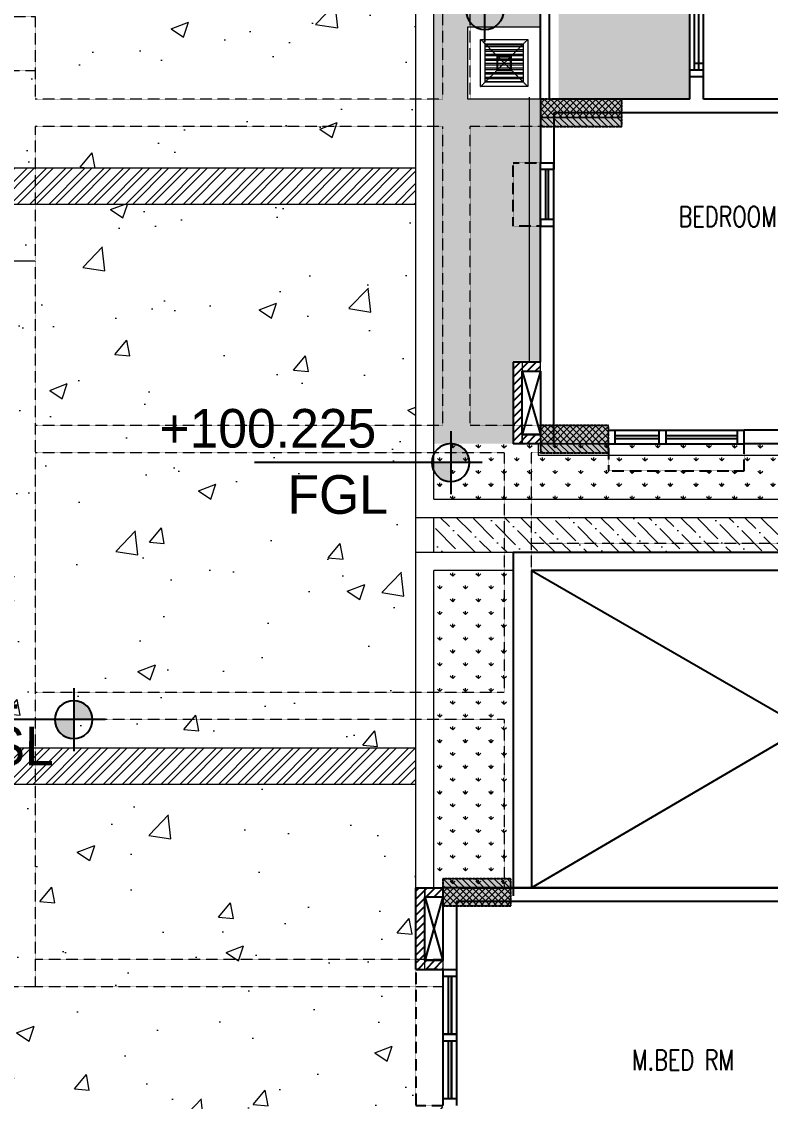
# Model space of a CAD drawing. Header units: millimetres. Extents: x 7964926 to 16080295, y -6277184 to -2986664.
# Drawn here: x 7988236 to 7996500, y -3131066 to -3119152 of the extents above; entities that cross this region are included whole.
import ezdxf

# ---------------------------------------------------------------- set-up
doc = ezdxf.new("R2010")
doc.units = ezdxf.units.MM
doc.header["$LTSCALE"] = 2000
doc.header["$MEASUREMENT"] = 0
for name, pattern in [('( Hidden )', [0.375, 0.25, -0.125]), ('1', [0, 0, 0]), ('CONTINOUS', [0]), ('DASHED2', [0.375, 0.25, -0.125]), ('HIDDEN', [0.375, 0.25, -0.125])]:
    doc.linetypes.add(name, pattern=pattern)
for name, color, linetype in [('a-bldg above', 1, 'HIDDEN'), ('a-chajja', 2, 'HIDDEN'), ('a-col', 8, 'DASHED2'), ('a-cutout', 8, 'Continuous'), ('a-door', 8, 'Continuous'), ('a-ele 1', 8, 'Continuous'), ('a-hat col', 252, 'Continuous'), ('a-hatch wall', 8, 'Continuous'), ('a-railing', 2, 'Continuous'), ('a-text m', 8, 'Continuous'), ('a-wall', 8, 'Continuous'), ('a-window', 8, 'Continuous'), ('L-FL', 7, 'Continuous')]:
    doc.layers.add(name, color=color, linetype=linetype)
for name, color, linetype, lineweight in [('Building block', 7, 'Continuous', 9), ('L - paving', 9, 'Continuous', 5), ('L-CHAMBERS', 50, 'Continuous', 5), ('L-CORECUT', 4, 'Continuous', 5), ('L-ELE 1', 24, 'Continuous', 20), ('L-ELE 2', 30, 'Continuous', 15), ('L-ELE 4', 27, 'Continuous', 9), ('L-HATCH-1', 9, 'Continuous', 5), ('L-Paver 400x400', 250, '1', 13), ('L-SHRUBS', 96, 'Continuous', 18), ('STR-Balcony', 250, 'Continuous', 15), ('STR-Column', 250, 'Continuous', 15), ('STR-Column Hatch', 250, 'Continuous', 15), ('STR-Podium Beam', 8, 'Continuous', 15), ('STR-RCC Up Stand', 250, 'Continuous', 15), ('STR-Retaining Wall', 250, 'HIDDEN', 15)]:
    doc.layers.add(name, color=color, linetype=linetype, lineweight=lineweight)
doc.styles.add('a-100 txt m', font='romans.shx', dxfattribs={"width": 0.75, "height": 300})
doc.styles.add('Century Gothic', font='GOTHIC.TTF')
doc.styles.get("Standard").update_dxf_attribs({"font": 'romans.shx', "width": 0.75})
pattern_1 = [(45, (1286095.437, 166168.526), (-44.1941738, 44.1941738), [])]
pattern_2 = [(0, (5509213.427, -3743671.92), (12.5, 25), [0, -25])]
pattern_3 = [(315, (7496047.237, -617425.35), (35.3553391, 35.3553391), []), (45, (7496047.237, -617425.35), (-35.3553391, 35.3553391), [])]
pattern_4 = [(315, (7497122.237, -608725.35), (35.3553391, 35.3553391), []), (45, (7497122.237, -608725.35), (-35.3553391, 35.3553391), [])]
pattern_5 = [(315, (7497122.237, -612325.35), (35.3553391, 35.3553391), []), (45, (7497122.237, -612325.35), (-35.3553391, 35.3553391), [])]
pattern_6 = [(315, (7605252.187, -622837.335), (35.3553391, 35.3553391), [])]
pattern_7 = [(315, (7605252.187, -626437.335), (35.3553391, 35.3553391), [])]
pattern_8 = [(315, (7604177.187, -631237.335), (35.3553391, 35.3553391), [])]
pattern_9 = [(50, (0, 0), (1972.4655, -172.56837), [206.25, -2268.75]), (355, (0, 0), (-381.56617, 2068.52837), [165, -1815]), (100.451444, (164.4, -14.4), (1590.89933, 1895.95998), [175.28553, -1928.1408]), (46.1842, (0, 550), (2934.91366, -455.178), [309.375, -3403.125]), (96.635635, (244.6, 512), (2570.32035, 2678.82615), [262.9284, -2892.2128]), (351.184164, (0, 550), (2570.3203, 2678.8262), [247.5, -2722.5]), (21, (275, 412.5), (1641.4944, -1107.20195), [206.25, -2268.75]), (326, (275, 412.5), (669.11716, 1994.1626), [165, -1815]), (71.451445, (411.8, 320.2), (2310.61154, 886.96067), [175.2855, -1928.1408]), (37.5, (0, 0), (33.4396, 915.4581), [0, -1793, 0, -1842.5, 0, -1821.875]), (7.5, (0, 0), (723.44123, 1084.63221), [0, -1050.5, 0, -1751.75, 0, -694.375]), (327.5, (-613.25, 0), (1468.0117, -62.0259), [0, -687.5, 0, -2145, 0, -2846.25]), (317.5, (-888.2, 0), (1603.76197, 275.2887), [0, -893.75, 0, -1424.5, 0, -2021.25])]
pattern_10 = [(45, (0, 0), (-106.0660172, 106.0660172), []), (45, (0, 75), (-106.0660172, 106.0660172), [])]

# ---------------------------------------------------------------- blocks, each defined once
blk = doc.blocks.new('basement - column')
at = {"layer": 'a-hat col'}
h = blk.add_hatch(color=256, dxfattribs=at)
h.dxf.hatch_style = 1
h.paths.add_polyline_path([(6775, -33949), (5875, -33949), (5875, -34249), (6775, -34249)])
h = blk.add_hatch(color=256, dxfattribs=at)
h.dxf.hatch_style = 1
h.paths.add_polyline_path([(6625, -37549), (5875, -37549), (5875, -37849), (6625, -37849)])
h = blk.add_hatch(color=256, dxfattribs=at)
h.dxf.hatch_style = 1
h.paths.add_polyline_path([(5550, -42549), (4800, -42549), (4800, -42849), (5550, -42849)])
at = {"layer": 'a-col', "linetype": 'DASHED2', "ltscale": 0.001}
for points in [[(5875, -33949), (5875, -34249), (6775, -34249), (6775, -33949)], [(5875, -37549), (5875, -37849), (6625, -37849), (6625, -37549)], [(4800, -42549), (4800, -42849), (5550, -42849), (5550, -42549)]]:
    blk.add_lwpolyline(points, close=True, dxfattribs=at)
blk = doc.blocks.new('finish lvl')
h = blk.add_hatch(color=256)
edge = h.paths.add_edge_path()
edge.add_ellipse((0.0378, 0.003), major_axis=(-0.0305, 0.0305), ratio=1, start_angle=-45, end_angle=45)
edge.add_line((-0.0053, 0.003), (0.0378, 0.003))
edge.add_line((0.0378, 0.003), (0.0378, 0.0461))
edge = h.paths.add_edge_path()
edge.add_ellipse((0.0378, 0.003), major_axis=(-0.0305, 0.0305), ratio=1, start_angle=135, end_angle=225)
edge.add_line((0.0809, 0.003), (0.0378, 0.003))
edge.add_line((0.0378, 0.003), (0.0378, -0.0401))
for p, q in [((0.0378, 0.0748), (0.0378, -0.0688)), ((-0.034, 0.003), (0.4857, 0.003))]:
    blk.add_line(p, q)
blk.add_ellipse((0.0378, 0.003), major_axis=(-0.0305, 0.0305), ratio=1, start_param=1.570796326794534, end_param=7.85398163397412)
at = {"layer": 'L-FL'}
for tag, p in [('%%P0.00', (0.1256, 0.0357)), ('FIN.LVL.', (0.1075, -0.103))]:
    blk.add_attdef(tag, p, '', height=0.08, dxfattribs=at)
blk = doc.blocks.new('sd2400')
for p, q in [((0, 150), (2400, 150)), ((75, 150), (75, 0)), ((1200, 150), (1200, 0)), ((1275, 150), (1275, 0)), ((2250, 150), (2250, 100)), ((2325, 150), (2325, 0)), ((0, 0), (2400, 0)), ((75, 100), (2325, 100)), ((75, 50), (2325, 50)), ((150, 100), (150, 0))]:
    blk.add_line(p, q)
blk = doc.blocks.new('block 1')
at = {"layer": 'a-hatch wall'}
h = blk.add_hatch(dxfattribs=at)
h.set_pattern_fill('ANSI31', color=256, scale=500)
h.set_pattern_definition(pattern_1)
h.paths.add_polyline_path([(8071544, -2886255), (8071244, -2886255), (8071244, -2887155), (8071544, -2887155), (8071544, -2887055), (8071344, -2887055), (8071344, -2886355), (8071544, -2886355)])
h = blk.add_hatch(dxfattribs=at)
h.set_pattern_fill('ANSI31', color=256, scale=500)
h.set_pattern_definition(pattern_1)
h.paths.add_polyline_path([(8070469, -2892855), (8070269, -2892855), (8070269, -2892155), (8070469, -2892155), (8070469, -2892055), (8070169, -2892055), (8070169, -2892955), (8070469, -2892955)])
at = {"layer": 'a-chajja', "ltscale": 0.005}
for points in [[(8071544, -2884755), (8071244, -2884755), (8071244, -2884055), (8071544, -2884055)], [(8072294, -2887155), (8072294, -2887455), (8073794, -2887455), (8073794, -2887155)], [(8070469, -2892955), (8070169, -2892955), (8070169, -2894455), (8070469, -2894455)]]:
    blk.add_lwpolyline(points, dxfattribs=at)
at = {"layer": 'a-cutout', "linetype": 'HIDDEN', "ltscale": 1000}
for p, q in [((8071544, -2886355), (8071344, -2887055)), ((8071344, -2886355), (8071544, -2887055)), ((8071444, -2888555), (8077169, -2891852)), ((8077419, -2888555), (8071444, -2892055)), ((8070469, -2892155), (8070269, -2892855)), ((8070269, -2892155), (8070469, -2892855))]:
    blk.add_line(p, q, dxfattribs=at)
at = {"layer": 'a-ele 1'}
for p, q in [((8077419, -2888555), (8071444, -2888555)), ((8071444, -2888555), (8071444, -2892055)), ((8077419, -2888555), (8071444, -2888555)), ((8071444, -2888555), (8071444, -2892055)), ((8070669, -2892055), (8077569, -2892055))]:
    blk.add_line(p, q, dxfattribs=at)
blk.add_lwpolyline([(8077669, -2890630), (8077669, -2888355), (8071244, -2888355), (8071244, -2892145)], dxfattribs=at)
at = {"layer": 'a-railing'}
for p, q in [((8071544, -2883355), (8071544, -2880455)), ((8071644, -2883355), (8071644, -2880455))]:
    blk.add_line(p, q, dxfattribs=at)
at = {"layer": 'a-wall'}
for p, q in [((8073194, -2883355), (8073194, -2883105)), ((8073194, -2883105), (8073344, -2883105)), ((8073344, -2883355), (8073344, -2883105)), ((8071544, -2883355), (8071544, -2884055)), ((8073194, -2883355), (8071694, -2883355)), ((8073194, -2883355), (8071694, -2883355)), ((8076344, -2883355), (8073344, -2883355)), ((8071694, -2883505), (8071694, -2884055)), ((8076344, -2883505), (8071694, -2883505)), ((8071544, -2884055), (8071694, -2884055)), ((8071544, -2884755), (8071694, -2884755)), ((8071544, -2886255), (8071544, -2884755)), ((8071694, -2887155), (8071694, -2884755)), ((8071244, -2886255), (8071244, -2887155)), ((8071544, -2886255), (8071244, -2886255)), ((8071344, -2886355), (8071544, -2886355)), ((8071344, -2887055), (8071344, -2886355)), ((8071544, -2886355), (8071544, -2887055)), ((8073794, -2887155), (8073794, -2887005)), ((8075344, -2887005), (8073794, -2887005)), ((8071694, -2887155), (8071244, -2887155)), ((8071544, -2887055), (8071344, -2887055)), ((8076119, -2887155), (8073794, -2887155)), ((8070169, -2892055), (8070469, -2892055)), ((8070469, -2892055), (8070469, -2892855)), ((8077844, -2892055), (8070469, -2892055)), ((8070619, -2892205), (8070619, -2892955)), ((8075069, -2892205), (8070619, -2892205)), ((8070169, -2892955), (8070619, -2892955)), ((8070469, -2892955), (8070469, -2892955))]:
    blk.add_line(p, q, dxfattribs=at)
for points in [[(8070169, -2892955), (8070169, -2892055)], [(8070469, -2892855), (8070269, -2892855), (8070269, -2892155), (8070469, -2892155)]]:
    blk.add_lwpolyline(points, dxfattribs=at)
at = {"layer": 'a-window'}
for p, q in [((8071544, -2884755), (8071544, -2884055)), ((8071694, -2884755), (8071694, -2884055)), ((8071604, -2884680), (8071604, -2884130)), ((8071634, -2884680), (8071634, -2884130)), ((8072294, -2887005), (8073794, -2887005)), ((8072369, -2887155), (8072369, -2887005)), ((8072856, -2887155), (8072856, -2887005)), ((8072931, -2887155), (8072931, -2887005)), ((8073719, -2887155), (8073719, -2887005)), ((8072294, -2887155), (8073794, -2887155)), ((8072369, -2887063), (8072856, -2887063)), ((8072369, -2887098), (8072856, -2887098)), ((8072931, -2887063), (8073719, -2887063)), ((8072931, -2887098), (8073719, -2887098)), ((8070469, -2892955), (8070469, -2894455)), ((8070619, -2892955), (8070619, -2894455)), ((8070469, -2893030), (8070619, -2893030)), ((8070526, -2893030), (8070526, -2893668)), ((8070561, -2893030), (8070561, -2893668)), ((8070469, -2893668), (8070619, -2893668)), ((8070469, -2893743), (8070619, -2893743)), ((8070526, -2893743), (8070526, -2894380)), ((8070561, -2893743), (8070561, -2894380)), ((8070469, -2894380), (8070619, -2894380))]:
    blk.add_line(p, q, dxfattribs=at)
for points in [[(8071694, -2884055), (8071694, -2884130), (8071544, -2884130), (8071544, -2884055)], [(8071694, -2884755), (8071694, -2884680), (8071544, -2884680), (8071544, -2884755)]]:
    blk.add_lwpolyline(points, dxfattribs=at)
at = {"layer": 'a-door', "rotation": 90}
blk.add_blockref('sd2400', (8073344, -2883105), dxfattribs=at)
blk = doc.blocks.new('CHAMBERS')
at = {"layer": 'L-Paver 400x400', "true_color": 0x636466}
h = blk.add_hatch(dxfattribs=at)
h.set_pattern_fill('ANSI32', color=251, scale=135, angle=315)
h.set_pattern_definition([(0, (0.48, 1.42), (1e-14, 50.625), []), (0, (17.355, -15.46), (1e-14, 50.625), [])])
h.paths.add_polyline_path([(7999084, -3148058), (7998664, -3148058), (7998664, -3148478), (7999084, -3148478)])
at = {"layer": 'L-CHAMBERS', "color": 42}
for points in [[(7999274, -3148668), (7998474, -3148668), (7998474, -3147868), (7999274, -3147868)], [(7999134, -3148528), (7998614, -3148528), (7998614, -3148008), (7999134, -3148008)], [(7999084, -3148478), (7998664, -3148478), (7998664, -3148058), (7999084, -3148058)]]:
    blk.add_lwpolyline(points, close=True, dxfattribs=at)
at = {"layer": 'L-Paver 400x400', "color": 251, "linetype": '( Hidden )', "ltscale": 0.005, "true_color": 0x636466}
for p, q in [((7998614, -3148008), (7999134, -3148528)), ((7998614, -3148528), (7999134, -3148008))]:
    blk.add_line(p, q, dxfattribs=at)

msp = doc.modelspace()

# ---------------------------------------------------------------- hatches: boundary and pattern name
at = {"layer": 'L - paving'}
h = msp.add_hatch(dxfattribs=at)
h.set_pattern_fill('AR-CONC', color=252, scale=275)
h.set_pattern_definition(pattern_9)
h.paths.add_polyline_path([(7984016.7, -3120769), (7992586.1, -3120769), (7992586.1, -3115650.6), (7992586, -3115650.6), (7992586, -3114769), (7991626, -3114769), (7991626, -3114769), (7984016.7, -3114769)])
h = msp.add_hatch(dxfattribs=at)
h.set_pattern_fill('AR-CONC', color=252, scale=275)
h.set_pattern_definition(pattern_9)
h.paths.add_polyline_path([(7986586.3, -3127169.1), (7992586.1, -3127169.1), (7992586.1, -3122050.7), (7992586, -3122050.7), (7992586, -3121169), (7991626, -3121169), (7991626, -3121169), (7986586.3, -3121169)])
h = msp.add_hatch(dxfattribs=at)
h.set_pattern_fill('ANSI36', color=256, scale=1000, angle=90)
h.set_pattern_definition([(135, (0.13, -10450), (-243.067956, 66.2912607), [312.5, -62.5, 0, -62.5])])
h.paths.add_polyline_path([(8000111.3, -3125410), (8001636.3, -3125410), (8001636.3, -3124622.7), (8000111.3, -3124622.7)])
h.paths.add_polyline_path([(7992786.1, -3124622.7), (8000111.3, -3124622.7), (8000111.3, -3125010), (7992786.1, -3125010)])
h = msp.add_hatch(dxfattribs=at)
h.set_pattern_fill('AR-CONC', color=252, scale=275)
h.set_pattern_definition(pattern_9)
h.paths.add_polyline_path([(7986586.3, -3133569.2), (7992886.1, -3133568.9), (7992886.1, -3129560), (7992586.1, -3129610), (7992586.1, -3128450.7), (7992586, -3128450.7), (7992586, -3127569.1), (7991626, -3127569.1), (7991626, -3127569.1), (7986586.3, -3127569.1)])
at = {"layer": 'L-HATCH-1'}
h = msp.add_hatch(dxfattribs=at)
h.set_pattern_fill('STEEL', color=26, scale=1200)
h.set_pattern_definition(pattern_10)
h.paths.add_polyline_path([(7984016.7, -3120769.1), (7984016.7, -3121169), (7992586.1, -3121169), (7992586.1, -3120769.1)])
h = msp.add_hatch(dxfattribs=at)
h.set_pattern_fill('STEEL', color=26, scale=1200)
h.set_pattern_definition(pattern_10)
h.paths.add_polyline_path([(7984285.2, -3127169.1), (7984285.2, -3127569.1), (7992586.1, -3127569.1), (7992586.1, -3127169.1)])
at = {"layer": 'L-SHRUBS'}
h = msp.add_hatch(dxfattribs=at)
h.set_pattern_fill('GRASS', color=256, scale=200)
h.paths.add_polyline_path([(7993961.3, -3109941.7), (7993961.3, -3107072.1), (7993961.3, -3106610), (7993661.3, -3106610), (7993661.3, -3101685), (7992786.1, -3101685), (7992786.1, -3123810), (7993661.3, -3123810), (7993661.3, -3122893.3), (7993961.3, -3122893.3), (7993961.3, -3121010), (7993961.3, -3120310), (7993961.3, -3117110), (7993661.3, -3117110), (7993661.3, -3113972.7), (8000886.3, -3113972.7), (8001001.2, -3113972.7), (8001636.3, -3113972.7), (8001636.3, -3113761), (8001636.3, -3113736.7), (8001636.3, -3113310), (7998636.3, -3113310), (7993661.3, -3113310), (7993661.3, -3112405.6), (7993811.2, -3112405.6), (7993811.2, -3112010), (7993811.2, -3111898.1), (7993811.4, -3110447.3), (7993961.7, -3110447.3), (7993961.3, -3109860), (7993961.3, -3109899.3)])
h.paths.add_polyline_path([(7993661.1, -3114760), (7993661.1, -3113972.7), (7992786.1, -3113972.7), (7992786.1, -3114760)], flags=16)
h.paths.add_polyline_path([(7993961.7, -3109648.7), (7993161.7, -3109648.7), (7993161.7, -3110447.3), (7993961.7, -3110447.3)], flags=17)
h.paths.add_polyline_path([(7993161.7, -3120010.6), (7993961.7, -3120010.6), (7993961.7, -3119210.6), (7993161.7, -3119210.6)], flags=16)
h = msp.add_hatch(dxfattribs=at)
h.set_pattern_fill('GRASS', color=256, scale=200)
h.paths.add_polyline_path([(8000116.4, -3124422.7), (8001636.3, -3124422.7), (8001636.3, -3123810), (8000111.3, -3123810)])
h.paths.add_polyline_path([(7992786.1, -3123810), (8000111.3, -3123810), (8000111.3, -3124422.7), (7992786.1, -3124422.7)])
h = msp.add_hatch(dxfattribs=at)
h.set_pattern_fill('GRASS', color=256, scale=200)
h.paths.add_polyline_path([(7992786.1, -3125210), (7993661.3, -3125210), (7993661.3, -3128710), (7992786.1, -3128710)])
h = msp.add_hatch(dxfattribs=at)
h.set_pattern_fill('GRASS', color=256, scale=200)
h.set_pattern_definition([(90, (83511.5, 57551.15), (-141.4213562, 141.4213562), [37.5, -245.3427126]), (45, (83511.5, 57551.15), (-141.4213562, 141.4213562), [37.5, -162.5]), (135, (83511.5, 57551.15), (-141.4213562, -141.4213562), [37.5, -162.5])])
edge = h.paths.add_edge_path()
edge.add_arc((7993336.1, -3138285), 550, 180, 270)
edge.add_line((7993336.1, -3138835), (7998973.7, -3138835))
edge.add_line((7998973.7, -3138835), (7998973.7, -3138410))
edge.add_line((7998973.7, -3138410), (7995136.3, -3138410))
edge.add_line((7995136.3, -3138410), (7995136.3, -3138585))
edge.add_line((7995136.3, -3138585), (7993636.3, -3138585))
edge.add_line((7993636.3, -3138585), (7993636.3, -3138285))
edge.add_line((7993636.3, -3138285), (7992786.1, -3138285))
h.paths.add_polyline_path([(8013398.7, -3138835), (8013398.7, -3138285), (8013386.3, -3138285), (8013386.3, -3138410), (8011886.3, -3138410), (8011886.3, -3138394), (8002736.1, -3138410), (8001562, -3138410), (8000943, -3138410), (8000186.3, -3138410), (7999723.7, -3138410), (7999723.7, -3138835)])
h.paths.add_polyline_path([(8021751.1, -3135423), (8022551.1, -3135423), (8022551.1, -3136221.6), (8021751.1, -3136221.6)], flags=16)
h.paths.add_polyline_path([(8014457.4, -3126783.4), (8014457, -3125984.8), (8015257.4, -3125983.4), (8015257.4, -3126783.4)], flags=16)
h.paths.add_polyline_path([(8023561.3, -3136560), (8023211.3, -3136560), (8023211.3, -3136210), (8023561.3, -3136210)])
edge = h.paths.add_edge_path()
edge.add_line((8007986.1, -3125310), (8007986.1, -3126310))
edge.add_line((8007986.1, -3126310), (8013086.3, -3126310))
edge.add_line((8013086.3, -3126310), (8013086.3, -3128835))
edge.add_line((8013086.3, -3128835), (8016286.3, -3128835))
edge.add_line((8016286.3, -3128835), (8016286.3, -3129610))
edge.add_line((8016286.3, -3129610), (8020439.7, -3129619.6))
edge.add_line((8020439.7, -3129619.6), (8020439.7, -3128855))
edge.add_line((8020439.7, -3128855), (8021239.7, -3128855))
edge.add_line((8021239.7, -3128855), (8021239.7, -3129653.5))
edge.add_line((8021239.7, -3129653.5), (8020811.1, -3129653.5))
edge.add_line((8020811.1, -3129653.5), (8020811.1, -3138285))
edge.add_line((8020811.1, -3138285), (8020686.2, -3138285))
edge.add_line((8020686.2, -3138285), (8020686.1, -3138410))
edge.add_line((8020686.1, -3138410), (8019936.3, -3138410))
edge.add_line((8019936.3, -3138410), (8019936.3, -3138585))
edge.add_line((8019936.3, -3138585), (8018436.3, -3138585))
edge.add_line((8018436.3, -3138585), (8018436.3, -3138285))
edge.add_line((8018436.3, -3138285), (8014148.7, -3138285))
edge.add_line((8014148.7, -3138285), (8014148.7, -3138835))
edge.add_line((8014148.7, -3138835), (8021361.3, -3138835))
edge.add_arc((8021503.5, -3136531.6), 2307.7, 266.46598, 359.91659)
edge.add_line((8023811.3, -3136535), (8023811.3, -3127410))
edge.add_line((8023811.3, -3127410), (8015336.3, -3127410))
edge.add_line((8015336.3, -3127410), (8015336.3, -3125910))
edge.add_line((8015336.3, -3125910), (8014586.3, -3125910))
edge.add_line((8014586.3, -3125910), (8014586.3, -3125310))
edge.add_line((8014586.3, -3125310), (8007986.1, -3125310))
at = {"layer": 'STR-Balcony', "linetype": 'Continuous'}
h = msp.add_hatch(dxfattribs=at)
h.set_pattern_fill('DOTS', color=256, scale=400, style=0)
h.set_pattern_definition(pattern_2)
h.paths.add_polyline_path([(7995611.1, -3117010), (7994161.1, -3117010), (7994161.1, -3120010), (7995611.1, -3120010)])
h = msp.add_hatch(dxfattribs=at)
h.set_pattern_fill('DOTS', color=256, scale=400, style=0)
h.set_pattern_definition(pattern_2)
h.paths.add_polyline_path([(7995611.1, -3117010), (7994161.1, -3117010), (7994161.1, -3120010), (7995611.1, -3120010)])
at = {"layer": 'STR-Column Hatch'}
h = msp.add_hatch(dxfattribs=at)
h.set_pattern_fill('ANSI37', color=250, scale=400, angle=-90)
h.set_pattern_definition(pattern_4)
h.paths.add_polyline_path([(7993961.1, -3120010), (7993961.1, -3120210), (7994861.1, -3120210), (7994861.1, -3120010)])
h = msp.add_hatch(dxfattribs=at)
h.set_pattern_fill('ANSI37', color=250, scale=400, angle=-90)
h.set_pattern_definition(pattern_4)
h.paths.add_polyline_path([(7993961.1, -3120010), (7993961.1, -3120210), (7994861.1, -3120210), (7994861.1, -3120010)])
h = msp.add_hatch(dxfattribs=at)
h.set_pattern_fill('ANSI31', color=250, scale=400, angle=-90)
h.set_pattern_definition(pattern_6)
h.paths.add_polyline_path([(7993961.1, -3120210), (7993961.1, -3120310), (7994861.1, -3120310), (7994861.1, -3120210)])
h = msp.add_hatch(dxfattribs=at)
h.set_pattern_fill('ANSI31', color=250, scale=400, angle=-90)
h.set_pattern_definition(pattern_6)
h.paths.add_polyline_path([(7993961.1, -3120210), (7993961.1, -3120310), (7994861.1, -3120310), (7994861.1, -3120210)])
h = msp.add_hatch(dxfattribs=at)
h.set_pattern_fill('ANSI37', color=250, scale=400, angle=-90)
h.set_pattern_definition(pattern_5)
h.paths.add_polyline_path([(7993961.1, -3123610), (7993961.1, -3123810), (7994711.1, -3123810), (7994711.1, -3123610)])
h = msp.add_hatch(dxfattribs=at)
h.set_pattern_fill('ANSI37', color=250, scale=400, angle=-90)
h.set_pattern_definition(pattern_5)
h.paths.add_polyline_path([(7993961.1, -3123610), (7993961.1, -3123810), (7994711.1, -3123810), (7994711.1, -3123610)])
h = msp.add_hatch(dxfattribs=at)
h.set_pattern_fill('ANSI31', color=250, scale=400, angle=-90)
h.set_pattern_definition(pattern_7)
h.paths.add_polyline_path([(7993961.1, -3123810), (7993961.1, -3123910), (7994711.1, -3123910), (7994711.1, -3123810)])
h = msp.add_hatch(dxfattribs=at)
h.set_pattern_fill('ANSI31', color=250, scale=400, angle=-90)
h.set_pattern_definition(pattern_7)
h.paths.add_polyline_path([(7993961.1, -3123810), (7993961.1, -3123910), (7994711.1, -3123910), (7994711.1, -3123810)])
h = msp.add_hatch(dxfattribs=at)
h.set_pattern_fill('ANSI31', color=250, scale=400, angle=-90)
h.set_pattern_definition(pattern_8)
h.paths.add_polyline_path([(7992886.1, -3128610), (7992886.1, -3128710), (7993636.1, -3128710), (7993636.1, -3128610)])
h = msp.add_hatch(dxfattribs=at)
h.set_pattern_fill('ANSI31', color=250, scale=400, angle=-90)
h.set_pattern_definition(pattern_8)
h.paths.add_polyline_path([(7992886.1, -3128610), (7992886.1, -3128710), (7993636.1, -3128710), (7993636.1, -3128610)])
h = msp.add_hatch(dxfattribs=at)
h.set_pattern_fill('ANSI37', color=250, scale=400, angle=-90)
h.set_pattern_definition(pattern_3)
h.paths.add_polyline_path([(7992886.1, -3128710), (7992886.1, -3128910), (7993636.1, -3128910), (7993636.1, -3128710)])
h = msp.add_hatch(dxfattribs=at)
h.set_pattern_fill('ANSI37', color=250, scale=400, angle=-90)
h.set_pattern_definition(pattern_3)
h.paths.add_polyline_path([(7992886.1, -3128710), (7992886.1, -3128910), (7993636.1, -3128910), (7993636.1, -3128710)])

# ---------------------------------------------------------------- linework, layer by layer
at = {"layer": 'a-bldg above'}
msp.add_lwpolyline([(7992686.3, -3128810), (7992886.3, -3128810), (7992886.3, -3129510), (7992686.3, -3129510)], close=True, dxfattribs=at)
at = {"layer": 'a-cutout', "linetype": 'HIDDEN', "ltscale": 1000}
for p, q in [((7992886.3, -3128810), (7992686.3, -3129510)), ((7992686.3, -3128810), (7992886.3, -3129510)), ((7992886.3, -3128810), (7992686.3, -3129510)), ((7992686.3, -3128810), (7992886.3, -3129510))]:
    msp.add_line(p, q, dxfattribs=at)
at = {"layer": 'a-wall'}
for p, q in [((7992586.3, -3128710), (7992886.3, -3128710)), ((7992586.3, -3128710), (7992886.3, -3128710)), ((7992886.3, -3128710), (7992886.3, -3129510)), ((7992886.3, -3128710), (7992886.3, -3129510)), ((7993036.3, -3128860), (7993036.3, -3129610)), ((7993036.3, -3128860), (7993036.3, -3129610)), ((7992586.3, -3129610), (7993036.3, -3129610)), ((7992586.3, -3129610), (7993036.3, -3129610))]:
    msp.add_line(p, q, dxfattribs=at)
for points in [[(7992586.3, -3129610), (7992586.3, -3128710)], [(7992886.3, -3129510), (7992686.3, -3129510), (7992686.3, -3128810), (7992886.3, -3128810)]]:
    msp.add_lwpolyline(points, dxfattribs=at)
at = {"layer": 'a-window'}
for p, q in [((7992886.3, -3129610), (7992886.3, -3131110)), ((7993036.3, -3129610), (7993036.3, -3131110)), ((7992886.3, -3129685), (7993036.3, -3129685)), ((7992943.8, -3129685), (7992943.8, -3130322.5)), ((7992978.8, -3129685), (7992978.8, -3130322.5)), ((7992886.3, -3130322.5), (7993036.3, -3130322.5)), ((7992886.3, -3130397.5), (7993036.3, -3130397.5)), ((7992943.8, -3130397.5), (7992943.8, -3131035)), ((7992978.8, -3130397.5), (7992978.8, -3131035)), ((7992886.3, -3131035), (7993036.3, -3131035))]:
    msp.add_line(p, q, dxfattribs=at)
at = {"layer": 'L-CORECUT', "const_width": 25}
msp.add_lwpolyline([(7993486.3, -3119537), (7993636.3, -3119537), (7993636.3, -3119687), (7993486.3, -3119687)], close=True, dxfattribs=at)
at = {"layer": 'L-ELE 1'}
for p, q in [((7992586.1, -3128710), (7992586.1, -3101685)), ((7992586.3, -3124622.7), (8001636.3, -3124622.7)), ((7993661.3, -3125010), (7992586.1, -3125010))]:
    msp.add_line(p, q, dxfattribs=at)
at = {"layer": 'L-ELE 2'}
for p, q in [((7992786.1, -3124422.7), (7992786.1, -3114760)), ((7992786.1, -3124422.7), (8001636.3, -3124422.7)), ((7992786.1, -3125010), (7992786.1, -3124622.7)), ((7992786.1, -3128710), (7992786.1, -3125210)), ((7993661.3, -3125210), (7992786.1, -3125210))]:
    msp.add_line(p, q, dxfattribs=at)
for points in [[(7993836.3, -3119987), (7993836.3, -3122910)], [(7993936.1, -3123810), (7993936.1, -3123935), (8001636.1, -3123935)]]:
    msp.add_lwpolyline(points, dxfattribs=at)
at = {"layer": 'L-ELE 4'}
for points in [[(7992586.3, -3120769), (7984016.7, -3120769)], [(7992586.3, -3121169), (7984016.7, -3121169)], [(7992586.3, -3127169.1), (7984286.3, -3127169.1)], [(7992586.3, -3127569.1), (7984286.3, -3127569.1)]]:
    msp.add_lwpolyline(points, dxfattribs=at)
at = {"layer": 'STR-Column', "color": 8}
for points in [[(7993961.1, -3120010), (7993961.1, -3120210), (7994861.1, -3120210), (7994861.1, -3120010)], [(7993961.1, -3120010), (7993961.1, -3120210), (7994861.1, -3120210), (7994861.1, -3120010)], [(7993961.1, -3120210), (7993961.1, -3120310), (7994861.1, -3120310), (7994861.1, -3120210)], [(7993961.1, -3120210), (7993961.1, -3120310), (7994861.1, -3120310), (7994861.1, -3120210)], [(7993961.1, -3123610), (7993961.1, -3123810), (7994711.1, -3123810), (7994711.1, -3123610)], [(7993961.1, -3123610), (7993961.1, -3123810), (7994711.1, -3123810), (7994711.1, -3123610)], [(7993961.1, -3123810), (7993961.1, -3123910), (7994711.1, -3123910), (7994711.1, -3123810)], [(7993961.1, -3123810), (7993961.1, -3123910), (7994711.1, -3123910), (7994711.1, -3123810)], [(7992886.1, -3128610), (7992886.1, -3128710), (7993636.1, -3128710), (7993636.1, -3128610)], [(7992886.1, -3128610), (7992886.1, -3128710), (7993636.1, -3128710), (7993636.1, -3128610)], [(7992886.1, -3128710), (7992886.1, -3128910), (7993636.1, -3128910), (7993636.1, -3128710)], [(7992886.1, -3128710), (7992886.1, -3128910), (7993636.1, -3128910), (7993636.1, -3128710)]]:
    msp.add_lwpolyline(points, close=True, dxfattribs=at)
at = {"layer": 'STR-Podium Beam', "linetype": 'HIDDEN', "lineweight": 5, "ltscale": 0.005}
for p, q in [((7992886.1, -3120010), (7992886.1, -3116510)), ((7992886.1, -3120010), (7992886.1, -3116510)), ((7993186.1, -3120010), (7993186.1, -3116510)), ((7993186.1, -3120010), (7993186.1, -3116510)), ((7988386.1, -3119695.8), (7988386.1, -3120010)), ((7988386.1, -3119695.8), (7988386.1, -3120010)), ((7992886.1, -3120010), (7988386.1, -3120010)), ((7992886.1, -3120010), (7988386.1, -3120010)), ((7993961.1, -3120010), (7993186.1, -3120010)), ((7993961.1, -3120010), (7993186.1, -3120010)), ((7992886.1, -3120310), (7988386.1, -3120310)), ((7988386.1, -3120310), (7988386.1, -3121797.5)), ((7992886.1, -3120310), (7988386.1, -3120310)), ((7988386.1, -3120310), (7988386.1, -3121797.5)), ((7992886.1, -3123610), (7992886.1, -3120310)), ((7992886.1, -3123610), (7992886.1, -3120310)), ((7993186.1, -3123610), (7993186.1, -3120310)), ((7993961.1, -3120310), (7993186.1, -3120310)), ((7993186.1, -3123610), (7993186.1, -3120310)), ((7993961.1, -3120310), (7993186.1, -3120310)), ((7992886.1, -3123610), (7988386.1, -3123610)), ((7992886.1, -3123610), (7988386.1, -3123610)), ((7993961.1, -3123610), (7993186.1, -3123610)), ((7993961.1, -3123610), (7993186.1, -3123610)), ((7993561.1, -3123910), (7988386.1, -3123910)), ((7993561.1, -3123910), (7988386.1, -3123910)), ((7993561.1, -3123910), (7993561.1, -3126553.7)), ((7993561.1, -3123910), (7993561.1, -3126553.7)), ((7993961.1, -3123910), (7993861.1, -3123910)), ((7993861.1, -3123910), (7993861.1, -3128710)), ((7993961.1, -3123910), (7993861.1, -3123910)), ((7993861.1, -3123910), (7993861.1, -3128710)), ((8000086.1, -3124910), (7993861.1, -3124910)), ((8000086.1, -3124910), (7993861.1, -3124910)), ((7999886.1, -3125210), (7993861.1, -3125210)), ((7999886.1, -3125210), (7993861.1, -3125210)), ((7993561.1, -3126553.7), (7988386.1, -3126553.7)), ((7993561.1, -3126553.7), (7988386.1, -3126553.7)), ((7993561.1, -3126853.7), (7988386.1, -3126853.7)), ((7993561.1, -3126853.7), (7988386.1, -3126853.7)), ((7993561.1, -3126853.7), (7993561.1, -3128710)), ((7993561.1, -3126853.7), (7993561.1, -3128710)), ((7988386.1, -3129497.5), (7992886.1, -3129497.5)), ((7988386.1, -3129497.5), (7992886.1, -3129497.5)), ((7988386.1, -3129797.5), (7992886.1, -3129797.5)), ((7988386.1, -3129797.5), (7992886.1, -3129797.5))]:
    msp.add_line(p, q, dxfattribs=at)
msp.add_lwpolyline([(7988086.1, -3119095.8), (7988386.1, -3119095.8), (7988386.1, -3119695.8), (7988086.1, -3119695.8)], close=True, dxfattribs=at)
at = {"layer": 'STR-RCC Up Stand'}
for points in [[(7993761.1, -3123810), (7993661.1, -3123810), (7993661.1, -3122910), (7993761.1, -3122910)], [(7993761.1, -3123810), (7993661.1, -3123810), (7993661.1, -3122910), (7993761.1, -3122910)], [(7993761.1, -3123010), (7993961.1, -3123010), (7993961.1, -3122910), (7993761.1, -3122910)], [(7993761.1, -3123010), (7993961.1, -3123010), (7993961.1, -3122910), (7993761.1, -3122910)], [(7993761.1, -3123710), (7993961.1, -3123710), (7993961.1, -3123810), (7993761.1, -3123810)], [(7993761.1, -3123710), (7993961.1, -3123710), (7993961.1, -3123810), (7993761.1, -3123810)], [(7992686.1, -3128710), (7992586.1, -3128710), (7992586.1, -3129610), (7992686.1, -3129610)], [(7992686.1, -3128710), (7992586.1, -3128710), (7992586.1, -3129610), (7992686.1, -3129610)], [(7992686.1, -3128810), (7992886.1, -3128810), (7992886.1, -3128710), (7992686.1, -3128710)], [(7992686.1, -3128810), (7992886.1, -3128810), (7992886.1, -3128710), (7992686.1, -3128710)], [(7992886.1, -3129610), (7992686.1, -3129610), (7992686.1, -3129510), (7992886.1, -3129510)], [(7992886.1, -3129610), (7992686.1, -3129610), (7992686.1, -3129510), (7992886.1, -3129510)]]:
    msp.add_lwpolyline(points, close=True, dxfattribs=at)
at = {"layer": 'STR-Retaining Wall', "linetype": 'HIDDEN', "ltscale": 0.005}
for p in [(7988386.1, -3121797.5), (7988386.1, -3121797.5), (7978810.1, -3129797.5), (7978810.1, -3129797.5)]:
    msp.add_line(p, (7988386.1, -3129797.5), dxfattribs=at)
at = {"layer": 'STR-Retaining Wall', "linetype": 'CONTINOUS'}
msp.add_lwpolyline([(7988386.1, -3121797.5), (7986986.1, -3121797.5), (7986986.1, -3122697.5)], dxfattribs=at)
msp.add_lwpolyline([(7988386.1, -3121797.5), (7986986.1, -3121797.5), (7986986.1, -3122697.5)], dxfattribs=at)

# ---------------------------------------------------------------- block references
at = {"layer": 'Building block', "color": 8}
msp.add_blockref('block 1', (-77582.6, -236654.6), dxfattribs=at)
at = {"layer": 'L-CHAMBERS', "color": 8}
msp.add_blockref('CHAMBERS', (-5312, 28658.5), dxfattribs=at)
msp.add_blockref('CHAMBERS', (-5312, 28658.5), dxfattribs=at)
at = {"layer": 'L-FL', "ltscale": 0.5}
ref = msp.add_blockref('finish lvl', (7993334.5, -3119213.7), dxfattribs=dict(at, xscale=-4835.363999980464, yscale=4835.363999980464, zscale=4835.363999980464, rotation=269.9997894630317))
ref.add_attrib('FIN.LVL.', 'FGL', (7992845.4, -3117597.9, 0), dxfattribs={"ltscale": 0.5, "height": 426.24, "rotation": 269.99979, "style": 'Century Gothic'})
ref.add_attrib('%%P0.00', '+100.20', (7993506.2, -3116569.3), dxfattribs={"ltscale": 0.5, "height": 426.24, "rotation": 269.99979, "style": 'Century Gothic'})
ref = msp.add_blockref('finish lvl', (7993154.3, -3124032.3), dxfattribs=dict(at, xscale=-4835.363999980465, yscale=4835.363999980463, zscale=4835.363999980464, rotation=0.0002105376024719163))
ref.add_attrib('FIN.LVL.', 'FGL', (7991170.4, -3124583.2, 0), dxfattribs={"ltscale": 0.5, "height": 426.24, "rotation": 0.00021, "style": 'Century Gothic'})
ref.add_attrib('%%P0.00', '+100.225', (7989756.9, -3123852.8), dxfattribs={"ltscale": 0.5, "height": 426.24, "rotation": 0.00021, "style": 'Century Gothic'})
ref = msp.add_blockref('finish lvl', (7988993.7, -3126868.4), dxfattribs=dict(at, xscale=-4835.363999980464, yscale=4835.363999980464, zscale=4835.363999980464, rotation=359.9997894630317))
ref.add_attrib('FIN.LVL.', '+99.775 SSL', (7985278, -3127357.5, 0), dxfattribs={"ltscale": 0.5, "height": 426.242, "rotation": 359.99979, "style": 'Century Gothic'})
ref.add_attrib('%%P0.00', '+100.05 FL', (7985306.7, -3126732.1), dxfattribs={"ltscale": 0.5, "height": 426.24, "rotation": 359.99979, "style": 'Century Gothic'})
at = {"layer": 'STR-Column', "ltscale": 1000}
msp.add_blockref('basement - column', (7988086.1, -3086060.7), dxfattribs=at)

# ---------------------------------------------------------------- texts
at = {"layer": 'a-text m', "char_height": 225, "attachment_point": 3, "style": 'a-100 txt m'}
for s, width, insert in [('BEDROOM 2', 2510.623, (7996830.7, -3121191.1)), ('M.BED RM', 4054.256, (7996098.6, -3130496.2))]:
    msp.add_mtext_dynamic_manual_height_columns(s, width=width, gutter_width=1, heights=[0], dxfattribs=dict(at, insert=insert))

doc.saveas('drawing.dxf')
